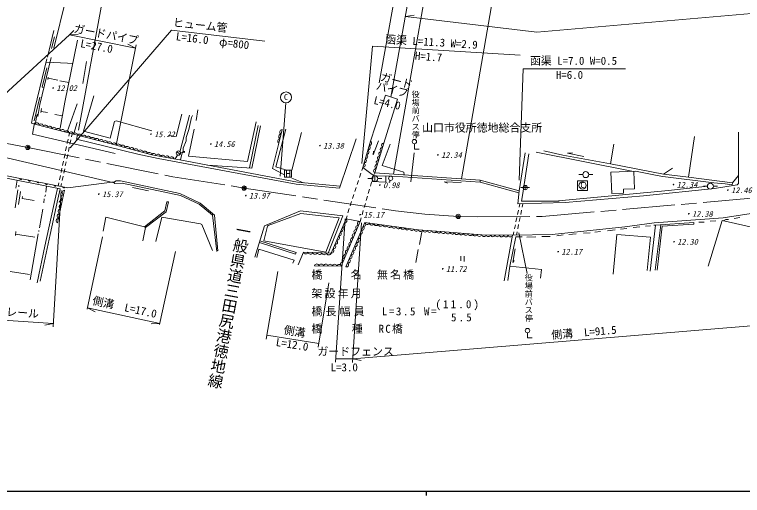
# Model space of a CAD drawing. Units: millimetres, scale not verified. Extents: x 40000 to 680000, y 20000 to 380000.
# Drawn here: x 173738 to 340471, y 204000 to 314088 of the extents above; entities that cross this region are included whole.
import ezdxf
from ezdxf.enums import TextEntityAlignment as Align

# ---------------------------------------------------------------- set-up
doc = ezdxf.new("R2010")
doc.units = ezdxf.units.MM
doc.header["$LTSCALE"] = 1000
doc.header["$PDMODE"] = 32
doc.header["$PDSIZE"] = 500
doc.linetypes.add('CHAIN', pattern=[18.5, 12, -1.5, 3.5, -1.5])
for name, color, linetype, lineweight in [('M-BGD', 7, 'Continuous', 13), ('M-BMK', 2, 'CHAIN', 13), ('M-BMK-SRVR', 3, 'Continuous', 13), ('M-STR-HTXT', 7, 'Continuous', 13), ('M-STR-STR1', 1, 'Continuous', 13), ('M-TTL-BAND', 7, 'Continuous', 25)]:
    doc.layers.add(name, color=color, linetype=linetype, lineweight=lineweight)
doc.styles.add('@ＭＳ ゴシック', font='')
doc.styles.add('ＭＳ ゴシック', font='')
doc.styles.get('@ＭＳ ゴシック').set_extended_font_data('@MS Gothic')
doc.styles.get('ＭＳ ゴシック').set_extended_font_data('MS Gothic')

msp = doc.modelspace()

# ---------------------------------------------------------------- linework, layer by layer
at = {"layer": 'M-BGD'}
for p, q in [((186378, 321367), (182737, 306381)), ((182737, 310445), (181298, 304349)), ((187309, 310445), (186293, 309429)), ((182906, 309005), (182229, 306296)), ((188156, 308243), (185277, 294019)), ((181128, 303925), (177826, 290379)), ((182144, 304264), (179520, 293511)), ((181128, 301893), (180028, 297491)), ((181044, 303163), (185870, 302994)), ((185870, 302994), (187055, 302909)), ((190188, 303333), (189341, 298337)), ((181467, 299777), (181382, 299184)), ((181467, 299523), (183668, 299099)), ((184092, 298930), (186208, 298507)), ((180028, 297491), (180451, 297321)), ((179520, 295205), (178250, 289786)), ((191881, 295459), (189510, 287415)), ((258683, 295628), (255258, 285078)), ((258683, 295628), (261477, 294697)), ((179520, 293511), (179096, 290717)), ((185277, 294019), (184176, 288093)), ((188071, 293681), (185785, 287246)), ((235870, 293880), (234553, 277086)), ((261477, 294697), (258358, 284639)), ((179943, 292580), (179774, 291649)), ((179858, 291903), (181298, 291649)), ((215757, 292241), (215334, 289871)), ((177838, 290428), (177622, 289197)), ((178504, 289363), (178842, 290971)), ((178842, 290971), (179096, 291310)), ((182991, 291225), (184684, 290887)), ((212032, 291310), (210762, 286145)), ((213810, 291056), (211693, 282928)), ((214233, 290548), (213640, 287754)), ((214487, 290971), (214233, 290548)), ((177622, 289197), (178395, 289033)), ((177885, 286674), (178334, 289278)), ((188071, 289363), (187309, 286823)), ((195606, 285807), (196622, 289617)), ((196622, 289617), (197046, 289786)), ((197046, 289786), (205174, 287500)), ((229050, 289532), (227102, 280473)), ((227567, 278976), (229571, 288656)), ((186154, 286219), (186308, 286941)), ((195606, 285807), (189510, 287415)), ((213640, 287754), (213048, 285976)), ((213556, 281658), (214910, 287839)), ((235908, 287839), (233622, 279203)), ((235011, 287752), (234293, 284636)), ((239464, 287077), (237262, 278441)), ((339540, 275393), (339534, 287179)), ((177885, 286674), (196792, 282251)), ((185799, 284557), (186008, 285535)), ((186628, 285392), (186422, 284414)), ((186921, 286779), (186773, 286077)), ((210762, 286145), (209153, 286399)), ((213048, 285214), (212370, 283521)), ((213048, 285976), (213048, 285214)), ((251994, 285637), (248196, 274351)), ((329464, 286145), (328110, 276832)), ((160978, 283859), (196538, 275562)), ((185444, 282894), (185653, 283872)), ((186277, 283729), (186071, 282750)), ((212370, 283521), (212370, 282759)), ((253488, 279106), (255258, 285078)), ((258358, 284639), (256228, 277848)), ((259796, 284423), (257921, 279541)), ((265333, 284493), (265333, 283308)), ((185089, 281232), (185298, 282210)), ((185926, 282065), (185720, 281087)), ((211059, 281928), (210535, 281076)), ((210902, 282707), (211653, 282047)), ((211776, 282417), (212774, 282481)), ((212116, 282420), (211778, 280811)), ((212370, 282759), (212116, 282420)), ((212370, 282759), (212709, 282759)), ((265269, 282435), (264525, 275816)), ((265333, 283308), (266434, 283308)), ((293227, 282589), (315156, 278271)), ((295005, 282928), (299323, 281912)), ((299323, 281912), (310245, 279880)), ((300424, 282335), (301524, 282440)), ((300424, 282335), (304149, 281573)), ((184734, 279569), (184943, 280547)), ((185576, 280402), (185369, 279423)), ((227102, 280473), (213556, 281658)), ((184379, 277907), (184587, 278885)), ((185225, 278738), (185018, 277760)), ((233622, 279203), (235823, 278525)), ((237205, 278498), (235605, 278498)), ((235605, 278498), (235605, 276898)), ((235823, 278525), (237262, 278441)), ((237205, 276898), (237205, 278498)), ((257921, 279541), (262916, 278017)), ((169021, 277171), (184176, 274207)), ((169275, 277679), (185951, 274399)), ((184024, 276244), (184232, 277222)), ((184874, 277075), (184667, 276097)), ((235605, 276898), (237205, 276898)), ((236037, 276966), (236037, 278325)), ((236037, 277698), (236830, 277698)), ((236830, 278334), (236830, 276970)), ((260038, 277086), (255974, 277171)), ((256228, 277848), (255985, 277259)), ((256228, 277848), (280358, 276155)), ((256263, 277225), (256266, 275859)), ((258768, 277086), (258768, 275731)), ((262662, 276917), (260038, 277086)), ((262662, 276917), (280358, 275731)), ((262916, 278017), (263001, 277425)), ((302987, 277484), (303901, 277485)), ((305280, 277484), (306194, 277485)), ((316002, 278271), (310330, 278017)), ((310330, 278017), (310584, 273107)), ((315748, 274207), (315579, 278187)), ((320913, 277255), (316002, 278271)), ((322268, 277001), (320913, 277255)), ((333952, 275562), (322268, 277001)), ((338185, 275562), (339539, 277226)), ((174355, 276155), (174016, 274377)), ((183723, 274837), (183877, 275560)), ((184523, 275412), (184375, 274709)), ((196622, 275816), (185951, 274399)), ((196538, 275562), (196707, 275393)), ((197046, 275985), (196622, 275816)), ((196707, 275393), (198400, 275477)), ((197977, 275985), (197046, 275985)), ((211608, 273107), (197977, 275985)), ((198400, 275477), (211778, 272683)), ((239899, 275567), (237252, 276626)), ((248196, 274351), (238243, 275231)), ((254671, 276578), (255585, 276579)), ((258768, 275731), (255587, 275901)), ((256964, 276578), (257878, 276579)), ((259445, 275731), (259699, 275731)), ((259699, 276155), (259699, 275731)), ((272145, 275816), (272931, 275495)), ((272145, 275816), (276040, 275647)), ((280358, 276155), (289332, 273699)), ((280358, 276155), (280358, 275731)), ((280358, 275731), (289280, 273243)), ((336492, 275308), (333952, 275562)), ((338100, 275139), (336492, 275308)), ((338185, 275562), (338100, 275139)), ((338354, 274969), (339286, 275139)), ((339286, 275139), (339540, 275393)), ((174524, 273953), (173847, 269805)), ((175117, 273615), (174609, 270567)), ((174694, 275054), (174694, 274631)), ((181044, 274800), (180874, 273445)), ((183584, 274292), (183160, 272599)), ((185160, 273889), (183563, 266372)), ((184176, 274207), (183668, 271837)), ((200771, 274461), (204412, 273699)), ((290698, 274480), (289698, 274480)), ((290698, 274980), (290698, 273980)), ((290698, 274480), (291698, 274480)), ((298307, 271413), (323538, 273784)), ((313208, 274123), (315748, 274207)), ((313208, 273191), (313208, 274123)), ((317780, 272599), (334036, 274292)), ((332512, 274800), (323538, 273784)), ((331530, 274832), (332444, 274833)), ((333823, 274832), (334737, 274833)), ((334036, 274292), (338354, 274969)), ((175540, 272429), (175456, 272006)), ((175456, 272006), (178250, 271498)), ((180536, 271921), (180451, 270990)), ((180790, 272853), (180705, 272429)), ((183160, 272599), (180705, 261084)), ((183668, 271837), (181890, 263709)), ((216265, 270905), (211608, 273107)), ((211778, 272683), (216011, 270651)), ((299831, 271075), (317780, 272599)), ((310584, 273107), (313208, 273191)), ((184007, 271413), (183922, 271159)), ((216011, 270651), (219059, 268196)), ((219567, 268196), (216265, 270905)), ((288994, 270736), (299831, 271075)), ((289290, 269996), (289446, 270750)), ((289833, 271338), (298469, 271338)), ((290027, 270015), (290182, 270773)), ((180197, 269551), (179435, 265233)), ((230997, 265741), (239210, 269127)), ((239294, 268535), (231844, 265825)), ((239210, 269127), (248946, 268027)), ((248100, 267519), (239294, 268535)), ((288945, 268331), (289148, 269310)), ((289686, 268349), (289886, 269329)), ((343434, 268704), (336068, 267519)), ((193998, 264471), (194675, 267688)), ((206105, 262100), (207460, 267688)), ((207460, 267688), (216350, 266164)), ((219059, 268196), (220075, 259814)), ((220329, 259983), (219567, 268196)), ((245052, 259729), (248100, 267519)), ((248946, 268027), (245551, 259484)), ((288601, 266666), (288804, 267645)), ((289346, 266684), (289546, 267663)), ((336068, 267519), (320236, 266418)), ((332597, 256512), (335814, 266926)), ((334375, 266841), (333105, 266757)), ((335814, 266926), (345382, 264809)), ((336661, 267180), (336238, 266926)), ((337254, 267180), (336661, 267180)), ((339878, 267603), (338608, 267434)), ((203742, 265327), (203520, 265511)), ((216350, 266164), (216604, 265995)), ((216604, 265995), (219059, 260068)), ((228796, 258544), (230997, 265741)), ((231674, 265656), (230828, 262269)), ((231844, 265825), (231674, 265656)), ((288257, 265001), (288459, 265981)), ((289005, 265018), (289206, 265998)), ((313547, 265487), (296868, 263709)), ((313970, 265148), (312531, 264979)), ((320236, 266418), (313547, 265487)), ((316934, 265487), (315410, 265317)), ((319389, 265741), (318288, 265656)), ((319304, 255327), (320574, 265910)), ((320574, 265910), (320199, 265886)), ((320489, 255596), (321777, 265984)), ((330480, 266587), (331666, 266587)), ((174016, 264386), (173932, 263539)), ((173932, 263793), (178347, 263126)), ((179181, 263878), (177318, 253379)), ((179266, 264640), (179266, 264386)), ((181890, 263709), (179604, 253041)), ((266472, 261423), (266980, 263963)), ((267032, 264306), (266980, 263963)), ((287959, 263561), (288115, 264316)), ((288710, 263574), (288865, 264332)), ((289248, 264132), (291195, 254819)), ((299408, 263624), (297968, 263455)), ((302371, 263878), (300678, 263709)), ((305588, 264132), (304064, 264047)), ((307959, 264386), (306689, 264301)), ((311346, 264809), (309568, 264555)), ((311684, 263709), (310838, 254649)), ((319389, 263116), (311684, 263709)), ((245052, 259729), (230828, 262269)), ((291083, 263132), (293120, 263190)), ((294497, 263285), (296444, 263285)), ((318627, 255496), (319389, 263116)), ((180705, 261084), (178927, 252702)), ((229219, 258459), (229727, 260407)), ((229727, 260407), (237770, 257867)), ((266218, 260322), (265626, 257359)), ((239905, 259703), (238712, 256807)), ((275955, 258798), (275955, 257697)), ((276717, 258798), (276717, 257528)), ((237770, 257867), (237516, 257189)), ((172746, 255242), (177181, 254584)), ((287216, 256512), (294412, 255750)), ((294412, 255750), (294243, 253718)), ((291232, 241243), (291232, 240058)), ((291232, 240058), (292332, 240058))]:
    msp.add_line(p, q, dxfattribs=at)
for points in [[(210237, 281030), (205149, 282000), (197046, 284198), (188169, 286449), (178395, 289033)], [(230098, 288602), (228059, 278943), (217972, 279631)], [(238243, 275231), (206643, 281157), (201978, 282125), (187947, 285560), (188169, 286449)], [(257070, 285196), (255900, 282001), (255935, 282808)], [(234293, 284636), (232810, 278827), (235605, 277411)], [(311019, 284397), (310245, 279880), (322402, 277568), (324430, 278910)], [(290710, 282469), (289332, 273699), (288994, 270736)], [(289833, 271338), (290112, 272649), (291503, 282210)], [(248349, 274805), (238539, 275689), (211588, 280854), (210237, 281030)], [(322402, 277568), (328110, 276832), (338185, 275562)], [(194675, 267688), (203520, 265511), (208171, 269144), (208620, 271233), (209002, 271210), (208480, 268916), (203742, 265327), (203145, 262249)], [(239905, 259703), (246242, 259458), (249671, 267348)], [(252877, 266740), (248579, 256481), (242471, 256598)], [(249653, 256300), (253992, 266510), (266252, 264825), (271395, 264422), (280764, 263673), (287807, 263559)], [(320574, 265910), (329370, 266454), (329346, 266089), (322079, 265676), (320910, 255549)], [(296868, 263709), (287807, 263559), (285914, 253126)], [(229936, 262271), (238216, 259639), (238087, 259230), (229820, 261892)], [(286704, 253231), (287216, 256512), (288591, 263190), (290042, 263190)], [(288418, 260423), (287856, 257305), (288184, 257789)]]:
    msp.add_lwpolyline(points, dxfattribs=at)
msp.add_lwpolyline([(302710, 276010), (304972, 276010), (304972, 273783), (302710, 273783), (302710, 276010)], close=True, dxfattribs=at)
for centre, radius in [((235922, 295129), 1250), ((265333, 284993), 500), ((211278, 282377), 500), ((256267, 276542), 683), ((259889, 276616), 491), ((304583, 277448), 683), ((303845, 274968), 816), ((333126, 274796), 683), ((290698, 274480), 500), ((291232, 241743), 500)]:
    msp.add_circle(centre, radius, dxfattribs=at)
for centre, radius, start, end in [((178853, 288789), 519, 358.48309, 151.90025), ((179831, 288530), 519, 358.48309, 151.90025), ((180808, 288272), 519, 358.48309, 151.90025), ((181786, 288013), 519, 358.48309, 151.90025), ((182763, 287755), 519, 358.48309, 151.90025), ((183740, 287497), 519, 358.48309, 151.90025), ((184718, 287238), 519, 358.48309, 151.90025), ((185695, 286980), 519, 358.48309, 151.90025), ((186673, 286721), 519, 358.48309, 151.90025), ((187650, 286463), 519, 358.48309, 151.90025), ((235043, 287198), 555, 93.23493, 240.80335), ((188632, 286204), 524, 359.41616, 152.12069), ((189618, 285954), 524, 359.41616, 152.12069), ((190605, 285704), 524, 359.41616, 152.12069), ((191591, 285454), 524, 359.41616, 152.12069), ((192577, 285204), 524, 359.41616, 152.12069), ((193563, 284954), 524, 359.41616, 152.12069), ((194550, 284704), 524, 359.41616, 152.12069), ((234564, 285120), 555, 93.23493, 240.80335), ((234803, 286159), 555, 93.23493, 240.80335), ((195536, 284453), 524, 359.41616, 152.12069), ((196522, 284203), 524, 359.41616, 152.12069), ((197514, 283921), 544, 0.19319, 149.45844), ((198527, 283647), 544, 0.19319, 149.45844), ((199540, 283372), 544, 0.19319, 149.45844), ((200553, 283097), 544, 0.19319, 149.45844), ((254684, 283624), 537, 268.26177, 58.72971), ((254979, 284619), 537, 268.26177, 58.72971), ((258019, 283147), 523, 86.19043, 238.97106), ((258324, 284117), 523, 86.19043, 238.97106), ((201566, 282823), 544, 0.19319, 149.45844), ((202579, 282548), 544, 0.19319, 149.45844), ((203592, 282273), 544, 0.19319, 149.45844), ((204605, 281998), 544, 0.19319, 149.45844), ((205633, 281770), 535, 3.84098, 154.55787), ((206650, 281576), 535, 3.84098, 154.55787), ((207668, 281382), 535, 3.84098, 154.55787), ((254094, 281633), 537, 268.26177, 58.72971), ((254389, 282628), 537, 268.26177, 58.72971), ((257715, 282177), 523, 86.19043, 238.97106), ((208685, 281188), 535, 3.84098, 154.55787), ((209703, 280994), 535, 3.84098, 154.55787), ((253799, 280638), 537, 268.26177, 58.72971), ((257106, 280237), 523, 86.19043, 238.97106), ((257410, 281207), 523, 86.19043, 238.97106), ((253504, 279642), 537, 268.26177, 58.72971), ((256497, 278296), 523, 86.19043, 238.97106), ((256802, 279266), 523, 86.19043, 238.97106), ((175173, 276576), 256, 181.55484, 336.19408), ((177136, 276190), 256, 181.55484, 336.19408), ((179098, 275804), 256, 181.55484, 336.19408), ((181060, 275418), 256, 181.55484, 336.19408), ((183023, 275032), 256, 181.55484, 336.19408), ((185219, 273315), 577, 95.84266, 240.16434), ((184985, 274647), 256, 181.55484, 336.19408), ((184991, 272241), 577, 95.84266, 240.16434), ((184535, 270094), 577, 95.84266, 240.16434), ((184763, 271168), 577, 95.84266, 240.16434), ((184078, 267946), 577, 95.84266, 240.16434), ((184306, 269020), 577, 95.84266, 240.16434), ((183850, 266872), 577, 95.84266, 240.16434), ((249309, 266919), 561, 263.2208, 49.80238), ((248451, 264947), 561, 263.2208, 49.80238), ((248880, 265933), 561, 263.2208, 49.80238), ((252401, 265295), 520, 80.56821, 233.96947), ((252792, 266227), 520, 80.56821, 233.96947), ((253292, 265163), 518, 260.13218, 53.82379), ((253686, 266092), 518, 260.13218, 53.82379), ((254521, 266571), 532, 186.57356, 337.78112), ((255542, 266430), 532, 186.57356, 337.78112), ((256564, 266290), 532, 186.57356, 337.78112), ((257586, 266150), 532, 186.57356, 337.78112), ((258607, 266009), 532, 186.57356, 337.78112), ((259629, 265869), 532, 186.57356, 337.78112), ((260651, 265728), 532, 186.57356, 337.78112), ((261672, 265588), 532, 186.57356, 337.78112), ((262694, 265448), 532, 186.57356, 337.78112), ((263716, 265307), 532, 186.57356, 337.78112), ((264737, 265167), 532, 186.57356, 337.78112), ((248023, 263960), 561, 263.2208, 49.80238), ((251620, 263429), 520, 80.56821, 233.96947), ((252011, 264362), 520, 80.56821, 233.96947), ((252503, 263307), 518, 260.13218, 53.82379), ((252897, 264235), 518, 260.13218, 53.82379), ((265759, 265027), 532, 186.57356, 337.78112), ((266777, 264917), 533, 189.93487, 341.08829), ((267805, 264836), 533, 189.93487, 341.08829), ((268834, 264756), 533, 189.93487, 341.08829), ((269862, 264675), 533, 189.93487, 341.08829), ((270891, 264594), 533, 189.93487, 341.08829), ((271927, 264520), 541, 190.52641, 340.34175), ((272968, 264437), 541, 190.52641, 340.34175), ((274009, 264354), 541, 190.52641, 340.34175), ((275050, 264271), 541, 190.52641, 340.34175), ((276091, 264188), 541, 190.52641, 340.34175), ((277132, 264105), 541, 190.52641, 340.34175), ((278173, 264022), 541, 190.52641, 340.34175), ((279214, 263938), 541, 190.52641, 340.34175), ((280255, 263855), 541, 190.52641, 340.34175), ((281269, 263782), 516, 192.09494, 346.03887), ((282275, 263765), 516, 192.09494, 346.03887), ((283281, 263749), 516, 192.09494, 346.03887), ((284287, 263732), 516, 192.09494, 346.03887), ((285293, 263716), 516, 192.09494, 346.03887), ((286300, 263700), 516, 192.09494, 346.03887), ((287306, 263683), 516, 192.09494, 346.03887), ((247165, 261988), 561, 263.2208, 49.80238), ((247594, 262974), 561, 263.2208, 49.80238), ((250839, 261564), 520, 80.56821, 233.96947), ((251229, 262497), 520, 80.56821, 233.96947), ((251714, 261451), 518, 260.13218, 53.82379), ((252108, 262379), 518, 260.13218, 53.82379), ((246308, 260015), 561, 263.2208, 49.80238), ((246737, 261001), 561, 263.2208, 49.80238), ((250057, 259699), 520, 80.56821, 233.96947), ((250448, 260631), 520, 80.56821, 233.96947), ((251320, 260523), 518, 260.13218, 53.82379), ((240439, 259832), 549, 193.53358, 342.02465), ((241495, 259791), 549, 193.53358, 342.02465), ((242551, 259750), 549, 193.53358, 342.02465), ((243607, 259709), 549, 193.53358, 342.02465), ((244663, 259668), 549, 193.53358, 342.02465), ((245720, 259627), 549, 193.53358, 342.02465), ((249666, 258766), 520, 80.56821, 233.96947), ((250531, 258666), 518, 260.13218, 53.82379), ((250925, 259594), 518, 260.13218, 53.82379), ((242978, 256464), 524, 12.59328, 165.21175), ((243996, 256445), 524, 12.59328, 165.21175), ((245014, 256425), 524, 12.59328, 165.21175), ((246032, 256406), 524, 12.59328, 165.21175), ((247050, 256386), 524, 12.59328, 165.21175), ((248068, 256367), 524, 12.59328, 165.21175), ((248885, 256901), 520, 80.56821, 233.96947), ((249276, 257834), 520, 80.56821, 233.96947), ((249742, 256810), 518, 260.13218, 53.82379), ((250136, 257738), 518, 260.13218, 53.82379)]:
    msp.add_arc(centre, radius, start, end, dxfattribs=at)
at = {"layer": 'M-BMK'}
for points in [[(79689, 306419), (165465, 285722), (176769, 283687)], [(176769, 283687), (210017, 276967), (226315, 274369)], [(226315, 274369), (260969, 269127), (267742, 268365), (275385, 267870)], [(275385, 267870), (279765, 267773), (294582, 267857), (374924, 274841)]]:
    msp.add_lwpolyline(points, dxfattribs=at)
at = {"layer": 'M-BMK-SRVR'}
for centre in [(176769, 283687), (226315, 274369), (275385, 267870)]:
    msp.add_circle(centre, 500, dxfattribs=at)
for p in [(176769, 283687), (226315, 274369), (275385, 267870)]:
    msp.add_point(p, dxfattribs=at)
at = {"layer": 'M-STR-HTXT'}
for p, q in [((198146, 340755), (188414, 287633)), ((262747, 328648), (257245, 298493)), ((269520, 328817), (260552, 277545)), ((276155, 276450), (284819, 326728)), ((425455, 321535), (293396, 310021)), ((263932, 317303), (259953, 295205)), ((263276, 313659), (265256, 313942)), ((293396, 310021), (263276, 313659)), ((209661, 310529), (186512, 283550)), ((231062, 308003), (209661, 310529)), ((186293, 309429), (170518, 294968)), ((186293, 309429), (188289, 309557)), ((186293, 309429), (201468, 306394)), ((201618, 307143), (197046, 284198)), ((201468, 306394), (199676, 307280)), ((255720, 306889), (253264, 279965)), ((255720, 306889), (289586, 304772)), ((290249, 301646), (289332, 276155)), ((290249, 301646), (313692, 301646)), ((184430, 273784), (182568, 242627)), ((249454, 267349), (247253, 234499)), ((253180, 266418), (251148, 234414)), ((193913, 263201), (190357, 246606)), ((210592, 259814), (206952, 243135)), ((234045, 255242), (231343, 239748)), ((245729, 252702), (243302, 237960)), ((190434, 246965), (207009, 243396)), ((190434, 246965), (192213, 246052)), ((160978, 244828), (182610, 243341)), ((182610, 243341), (180648, 242957)), ((207009, 243396), (205011, 243297)), ((348430, 243304), (251201, 235261)), ((231505, 240679), (243443, 238817)), ((251201, 235261), (247338, 235261)), ((251201, 235261), (253169, 234904))]:
    msp.add_line(p, q, dxfattribs=at)
at = {"layer": 'M-STR-STR1'}
for p, q in [((253262, 278411), (253488, 279106)), ((253488, 279106), (255985, 277259)), ((252737, 276794), (253046, 277745)), ((255985, 277259), (255735, 276411)), ((252213, 275177), (252521, 276128)), ((255536, 275740), (255253, 274781)), ((251688, 273560), (251996, 274511)), ((255055, 274109), (254771, 273150)), ((251163, 271943), (251471, 272894)), ((254573, 272479), (254290, 271520)), ((250638, 270326), (250946, 271277)), ((254091, 270849), (253808, 269890)), ((250113, 268709), (250422, 269660)), ((253610, 269218), (253326, 268259)), ((249671, 267348), (249897, 268043)), ((252877, 266740), (249671, 267348)), ((253128, 267588), (252877, 266740))]:
    msp.add_line(p, q, dxfattribs=at)
at = {"layer": 'M-TTL-BAND'}
for p, q in [((40000, 205000), (579000, 205000)), ((268000, 205000), (268000, 204000))]:
    msp.add_line(p, q, dxfattribs=at)

# ---------------------------------------------------------------- texts
at = {"layer": 'M-BGD', "style": 'ＭＳ ゴシック', "oblique": 15}
for s, p in [('・12.02', (181460, 296188)), ('・15.22', (203881, 285625)), ('・14.56', (217578, 283366)), ('・13.38', (242584, 282994)), ('・12.34', (269613, 280865)), ('・0.98', (256303, 273960)), ('・12.34', (323572, 274082)), ('・15.37', (191937, 271897)), ('・12.46', (336033, 272818)), ('・13.97', (225589, 271557)), ('・15.17', (251788, 267174)), ('・12.38', (327081, 267391)), ('・12.30', (323689, 260999)), ('・12.17', (297147, 258712)), ('・11.72', (270709, 254779))]:
    msp.add_text(s, height=1320, dxfattribs=at).set_placement(p, align=Align.BOTTOM_LEFT)
at = {"layer": 'M-BGD', "style": 'ＭＳ ゴシック'}
for s, height, p in [('C', 1320, (235432, 294164)), ('山口市役所徳地総合支所', 1833, (267093, 286717)), ('C', 1320, (303357, 274008))]:
    msp.add_text(s, height=height, dxfattribs=at).set_placement(p, align=Align.BOTTOM_LEFT)
at = {"layer": 'M-BGD', "style": '@ＭＳ ゴシック'}
for s, height, rotation, p in [('役場前バス停', 1320, 270, (264516, 296773)), ('一般県道三田尻港徳地線', 2566, 259.491, (224441, 266695)), ('役場前バス停', 1320, 270, (290427, 254784))]:
    msp.add_text(s, height=height, rotation=rotation, dxfattribs=at).set_placement(p, align=Align.BOTTOM_LEFT)
at = {"layer": 'M-STR-HTXT', "style": 'ＭＳ ゴシック'}
for s, rotation, p in [('ヒューム管', 353.968, (209899, 310845)), ('ガードパイプ', 349.225, (187091, 309501)), ('L=16.0\u3000φ=800', 352.925, (210553, 307679)), ('函渠 L=11.3 W=2.9', 356.424, (258567, 307016)), ('L=27.0', 349.114, (188593, 306117)), ('H=1.7', 355.788, (265349, 303223)), ('ガード', 344.847, (257245, 298493)), ('パイプ', 345.584, (256278, 296447)), ('L=4.0', 346.845, (255747, 293131)), ('側溝\u3000L=17.0', 347.85, (191329, 247248)), ('ガードレール', 356.067, (164250, 245110)), ('側溝', 350.334, (235177, 240524)), ('側溝\u3000L=91.5', 4.729, (296816, 239254)), ('L=12.0', 351.132, (233412, 237696))]:
    msp.add_text(s, height=1833, rotation=rotation, dxfattribs=at).set_placement(p, align=Align.BOTTOM_LEFT)
for s, p in [('函渠 L=7.0 W=0.5', (291782, 302043)), ('H=6.0', (297732, 298810)), ('ガードフェンス', (243112, 235491)), ('L=3.0', (246142, 231864))]:
    msp.add_text(s, height=1833, dxfattribs=at).set_placement(p, align=Align.BOTTOM_LEFT)
at = {"layer": 'M-STR-HTXT', "char_height": 1833, "attachment_point": 7, "style": 'ＭＳ ゴシック'}
for s, insert in [('\\T1.2;橋\u3000\u3000名\u3000無名橋', (241749, 253407)), ('\\T1.2;架設年月\u3000', (241749, 249111)), ('\\T1.4;(11.0)', (270147, 246379)), ('\\T1.29;橋長幅員\u3000L=3.5\\~W=', (241749, 245013)), ('\\T1.4;5.5', (273715, 243832)), ('\\T1.23;橋\u3000\u3000種\u3000RC橋', (241749, 241033))]:
    msp.add_mtext(s, dxfattribs=dict(at, insert=insert))

doc.saveas('drawing.dxf')
